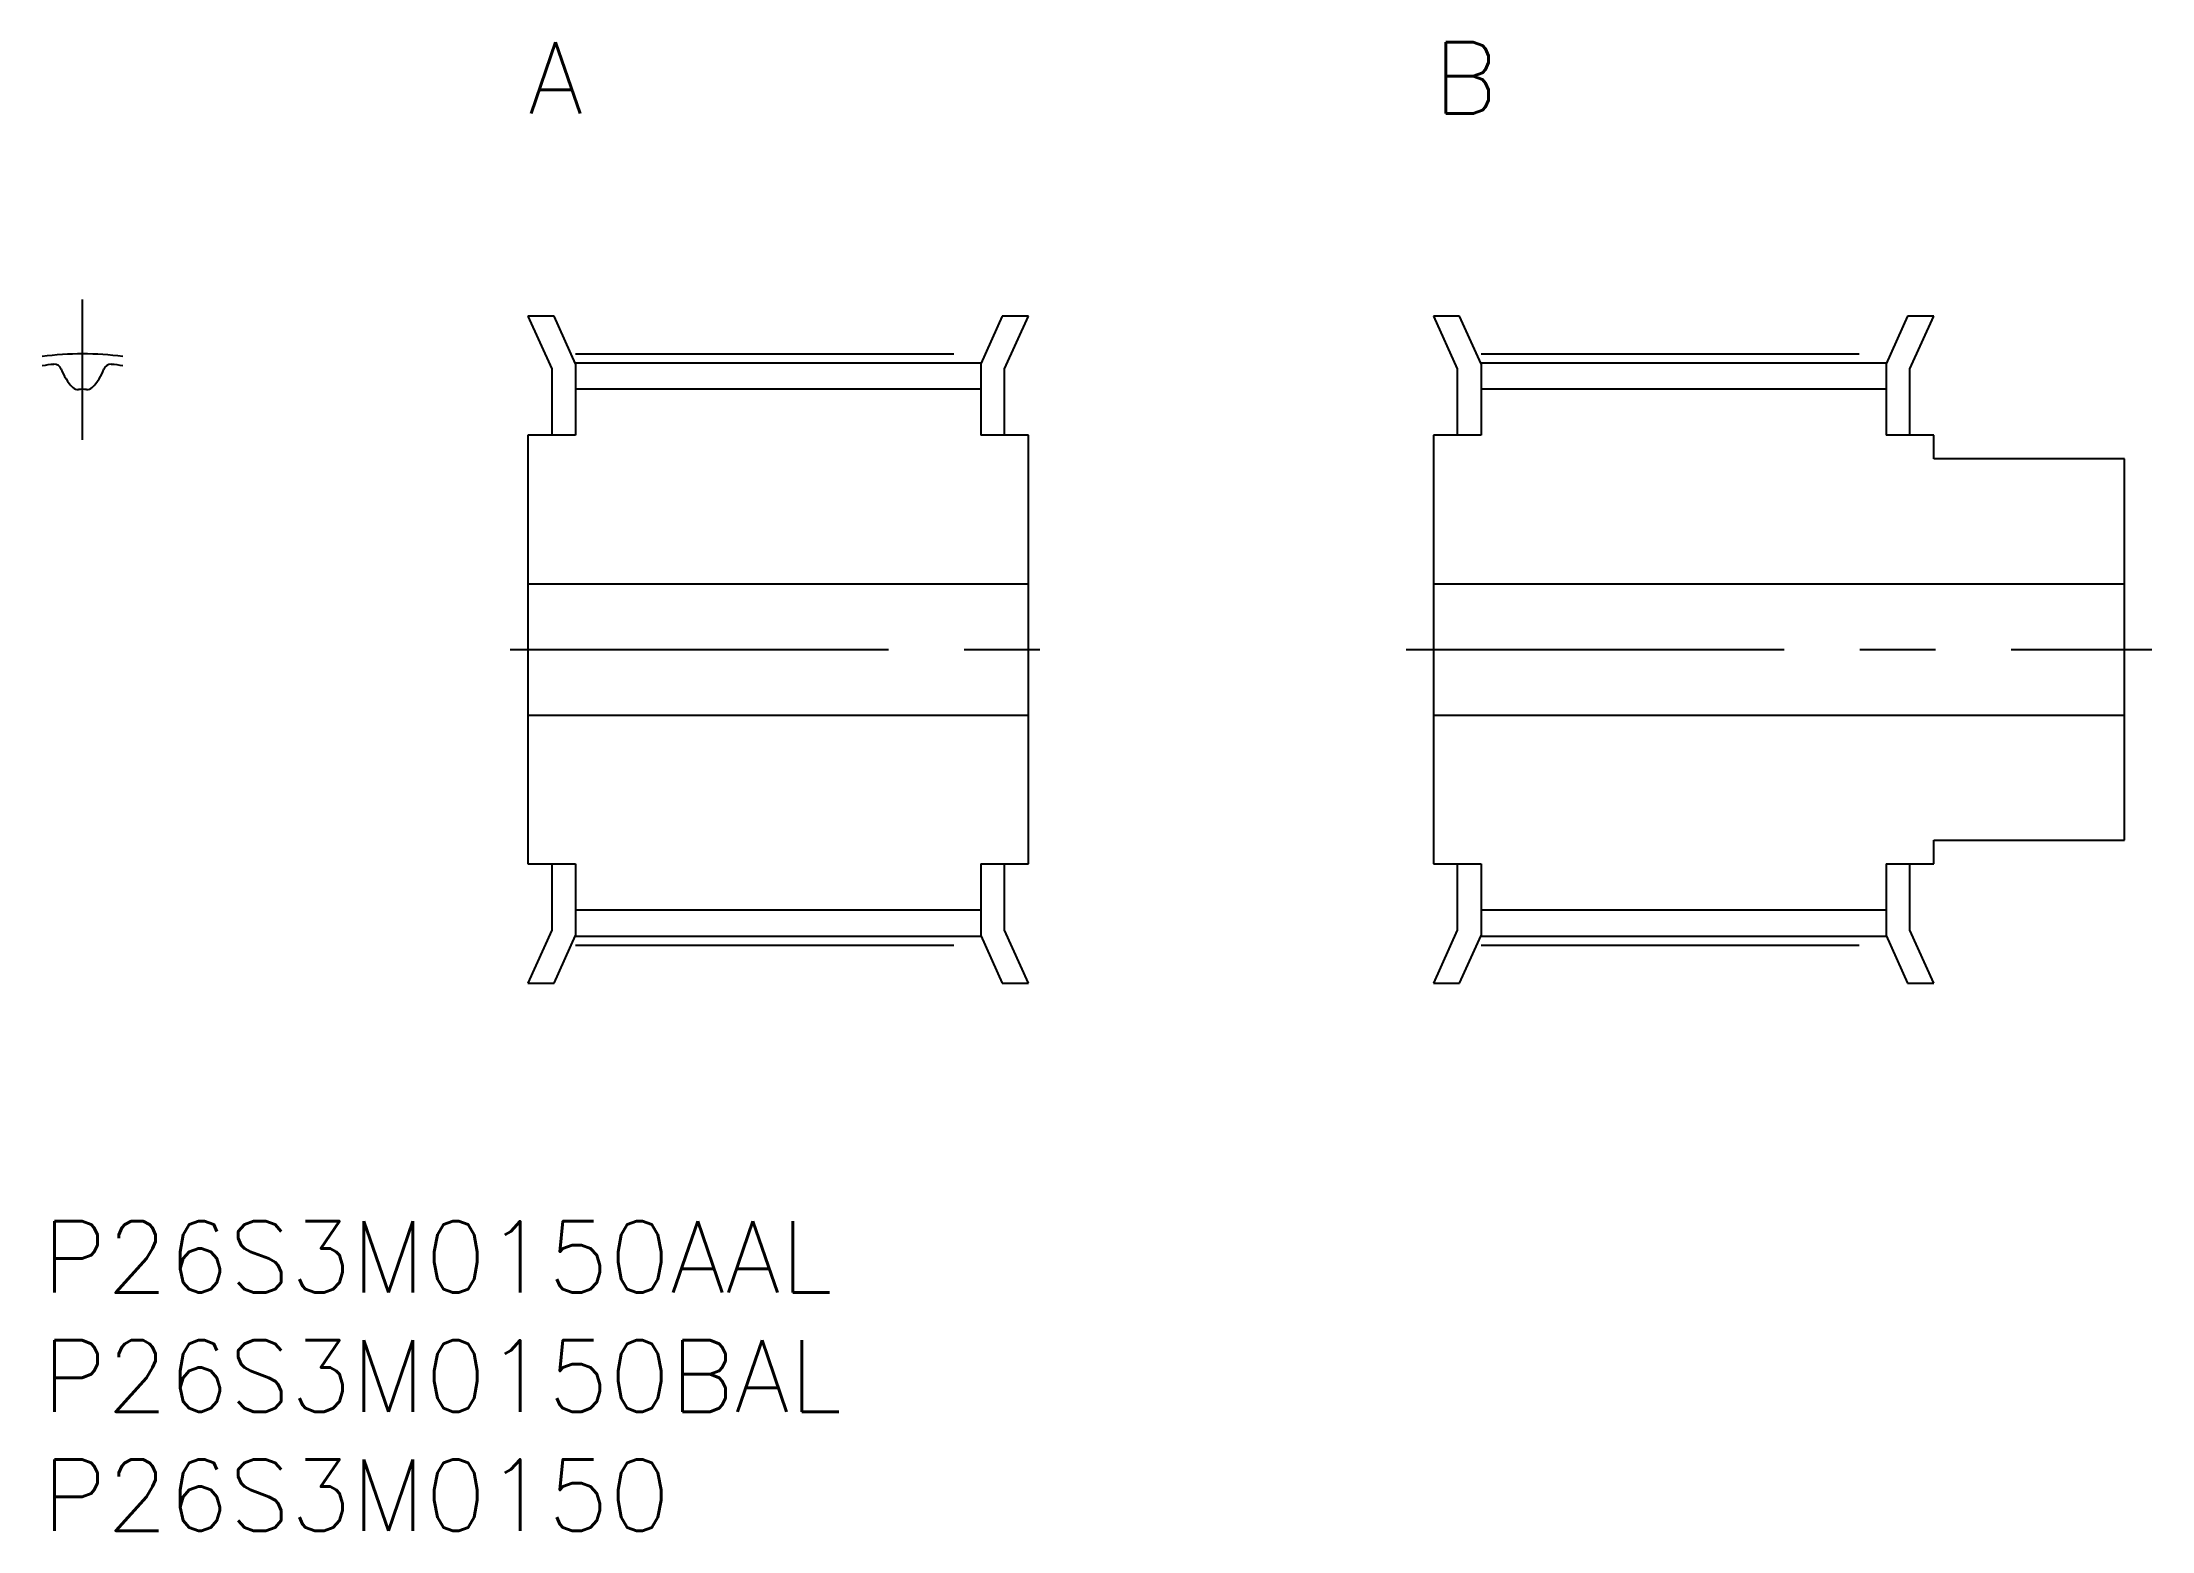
# Model space of a CAD drawing. Extents: x 0 to 88.5, y -13 to 49.5.
import ezdxf

# ---------------------------------------------------------------- set-up
doc = ezdxf.new("R2010")
doc.units = 0
doc.header["$LTSCALE"] = 0.5
doc.linetypes.add('CENTER', pattern=[50.8, 31.75, -6.35, 6.35, -6.35])
for name, color, linetype in [('MSM_CENTER', 1, 'CENTER'), ('MSM_CONTINUOUS', 7, 'CONTINUOUS'), ('MSM_PART_NUMBER', 7, 'CONTINUOUS')]:
    doc.layers.add(name, color=color, linetype=linetype)
doc.styles.get("Standard").update_dxf_attribs({"font": 'txt.shx', "height": 1, "bigfont": 'bigfont.shx'})

# ---------------------------------------------------------------- blocks, each defined once
blk = doc.blocks.new('*U36')
at = {"layer": 'MSM_PART_NUMBER'}
blk.add_text('P26S3M0150AAL', height=3, dxfattribs=at).set_placement((0, -3))
blk = doc.blocks.new('*U37')
at = {"layer": 'MSM_PART_NUMBER'}
blk.add_text('P26S3M0150BAL', height=3, dxfattribs=at).set_placement((0, -8))
blk = doc.blocks.new('*U38')
at = {"layer": 'MSM_PART_NUMBER'}
blk.add_text('P26S3M0150', height=3, dxfattribs=at).set_placement((0, -13))
blk = doc.blocks.new('*U39')
at = {"layer": 'MSM_PART_NUMBER'}
blk.add_text('A', height=3, dxfattribs=at).set_placement((20.388, 46.5))
blk = doc.blocks.new('*U40')
at = {"layer": 'MSM_PART_NUMBER'}
blk.add_text('B', height=3, dxfattribs=at).set_placement((58.388, 46.5))

msp = doc.modelspace()

# ---------------------------------------------------------------- linework, layer by layer
at = {"layer": 'MSM_CENTER'}
for p, q in [((1.694, 32.805), (1.694, 38.7)), ((22.388, 36.415), (39.388, 36.415)), ((60.388, 36.415), (77.388, 36.415)), ((19.638, 24), (42.138, 24)), ((57.238, 24), (88.538, 24)), ((22.388, 11.585), (39.388, 11.585)), ((60.388, 11.585), (77.388, 11.585))]:
    msp.add_line(p, q, dxfattribs=at)
msp.add_arc((1.694, 24), 12.415, 82.1574, 97.8426, dxfattribs=at)
at = {"layer": 'MSM_CONTINUOUS'}
for p, q in [((21.485, 38), (20.388, 38)), ((20.388, 38), (21.388, 35.785)), ((22.388, 36.001), (21.485, 38)), ((40.291, 38), (39.388, 36.001)), ((41.388, 38), (40.291, 38)), ((40.388, 35.785), (41.388, 38)), ((59.485, 38), (58.388, 38)), ((58.388, 38), (59.388, 35.785)), ((60.388, 36.001), (59.485, 38)), ((78.291, 38), (77.388, 36.001)), ((79.388, 38), (78.291, 38)), ((78.388, 35.785), (79.388, 38)), ((21.388, 35.785), (21.388, 33)), ((22.388, 36.035), (22.388, 33)), ((22.388, 36.035), (39.388, 36.035)), ((39.388, 36.035), (39.388, 33)), ((40.388, 33), (40.388, 35.785)), ((59.388, 35.785), (59.388, 33)), ((60.388, 36.035), (60.388, 33)), ((60.388, 36.035), (77.388, 36.035)), ((77.388, 36.035), (77.388, 33)), ((78.388, 33), (78.388, 35.785)), ((39.388, 34.925), (22.388, 34.925)), ((77.388, 34.925), (60.388, 34.925)), ((20.388, 33), (20.388, 15)), ((22.388, 33), (20.388, 33)), ((41.388, 33), (39.388, 33)), ((41.388, 15), (41.388, 33)), ((58.388, 33), (58.388, 15)), ((60.388, 33), (58.388, 33)), ((79.388, 33), (77.388, 33)), ((79.388, 32), (79.388, 33)), ((87.388, 32), (79.388, 32)), ((87.388, 16), (87.388, 32)), ((41.388, 26.75), (20.388, 26.75)), ((87.388, 26.75), (58.388, 26.75)), ((20.388, 21.25), (41.388, 21.25)), ((58.388, 21.25), (87.388, 21.25)), ((79.388, 15), (79.388, 16)), ((79.388, 16), (87.388, 16)), ((20.388, 15), (22.388, 15)), ((21.388, 15), (21.388, 12.215)), ((22.388, 15), (22.388, 11.965)), ((39.388, 15), (39.388, 11.965)), ((39.388, 15), (41.388, 15)), ((40.388, 12.215), (40.388, 15)), ((58.388, 15), (60.388, 15)), ((59.388, 15), (59.388, 12.215)), ((60.388, 15), (60.388, 11.965)), ((77.388, 15), (77.388, 11.965)), ((77.388, 15), (79.388, 15)), ((78.388, 12.215), (78.388, 15)), ((22.388, 13.075), (39.388, 13.075)), ((60.388, 13.075), (77.388, 13.075)), ((21.388, 12.215), (20.388, 10)), ((21.485, 10), (22.388, 11.999)), ((22.388, 11.965), (39.388, 11.965)), ((39.388, 11.999), (40.291, 10)), ((41.388, 10), (40.388, 12.215)), ((59.388, 12.215), (58.388, 10)), ((59.485, 10), (60.388, 11.999)), ((60.388, 11.965), (77.388, 11.965)), ((77.388, 11.999), (78.291, 10)), ((79.388, 10), (78.388, 12.215)), ((20.388, 10), (21.485, 10)), ((40.291, 10), (41.388, 10)), ((58.388, 10), (59.485, 10)), ((78.291, 10), (79.388, 10))]:
    msp.add_line(p, q, dxfattribs=at)
for centre, radius, start, end in [((1.694, 24), 12.035, 95.7543, 98.09186), ((0.517, 35.676), 0.3, 18.95912, 95.7543), ((2.669, 36.415), 1.975, 198.95912, 225.68083), ((0.719, 36.415), 1.975, 314.31917, 341.04088), ((2.871, 35.676), 0.3, 84.2457, 161.04088), ((1.694, 24), 12.035, 81.90814, 84.2457), ((1.499, 35.217), 0.3, 225.68083, 274.92334), ((1.694, 32.95), 1.975, 85.07666, 94.92334), ((1.889, 35.217), 0.3, 265.07666, 314.31917)]:
    msp.add_arc(centre, radius, start, end, dxfattribs=at)

# ---------------------------------------------------------------- block references
for name in ['*U39', '*U40', '*U36', '*U37', '*U38']:
    msp.add_blockref(name, (0, 0), dxfattribs=at)

doc.saveas('drawing.dxf')
